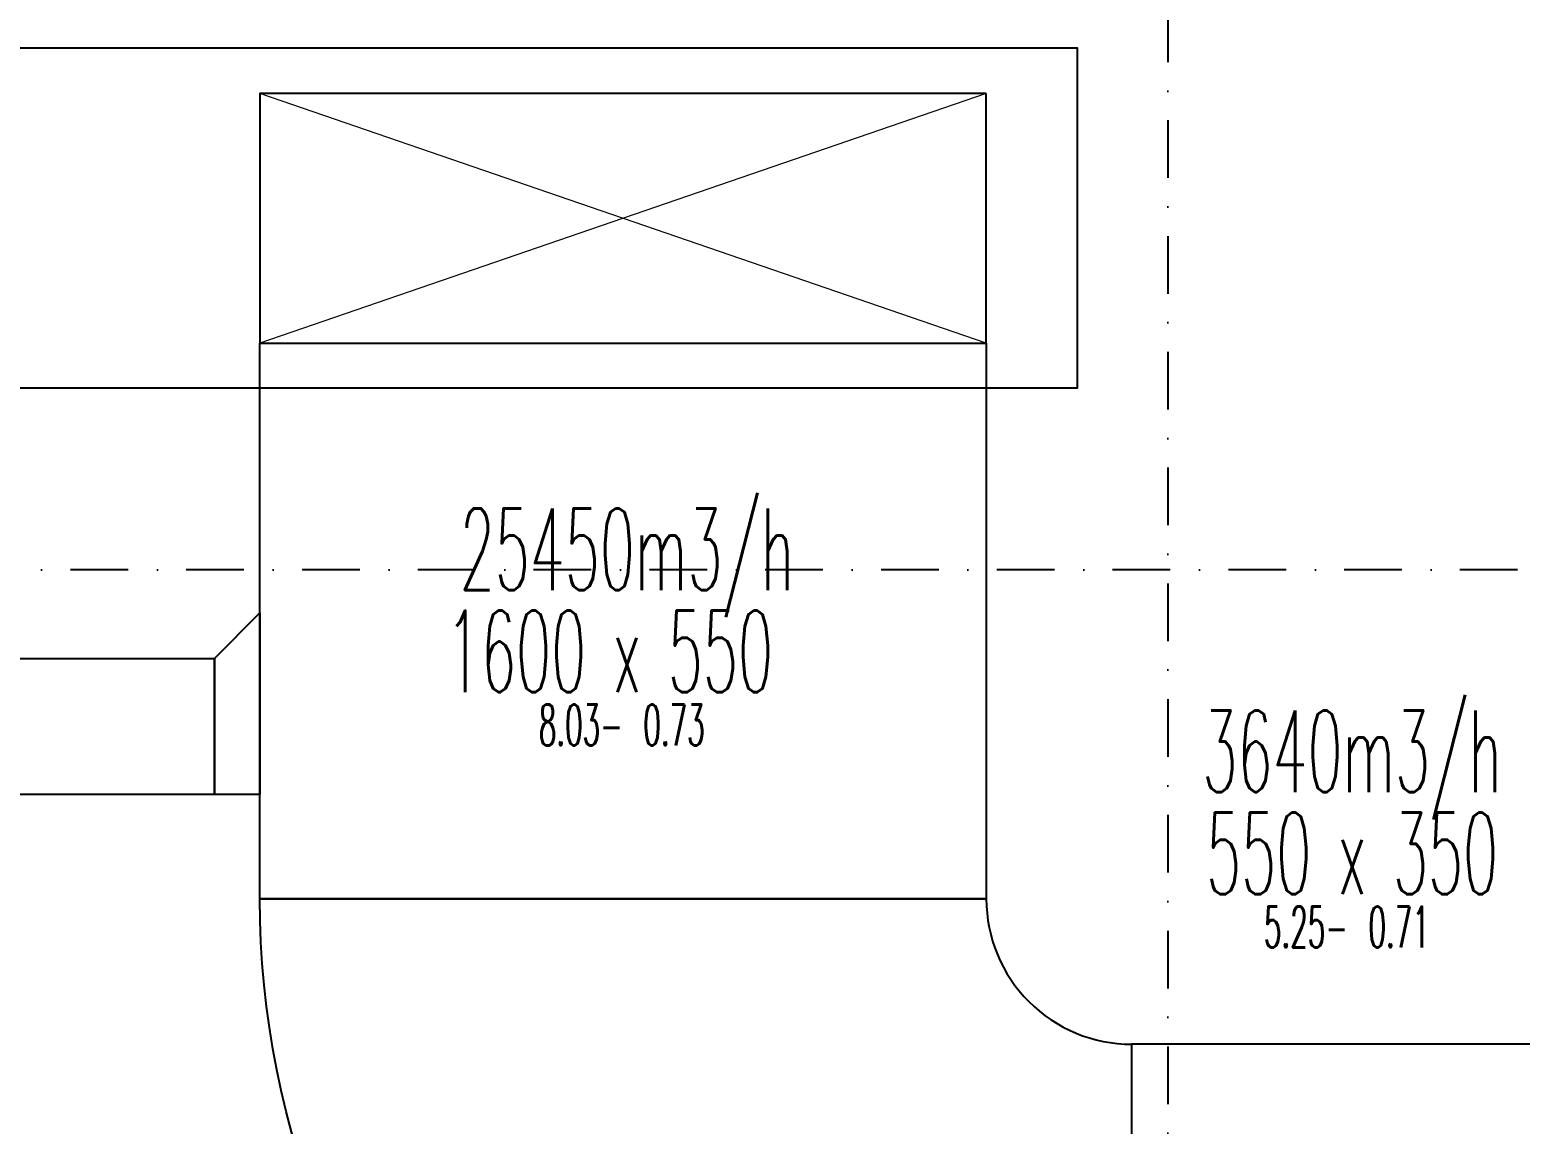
# Model space of a CAD drawing. Header units: inches. Extents: x -772 to 6765, y -813 to 4093.
# Drawn here: x 599.4 to 927.6, y 1577.9 to 1818.9 of the extents above; entities that cross this region are included whole.
import ezdxf
from ezdxf.enums import TextEntityAlignment as Align

# ---------------------------------------------------------------- set-up
doc = ezdxf.new("R2010")
doc.units = ezdxf.units.IN
doc.header["$MEASUREMENT"] = 0
doc.linetypes.add('DASHDOT', pattern=[25.4, 12.7, -6.35, 0, -6.35])
doc.layers.add('H_STR_Aks', color=250, linetype='DASHDOT')
doc.layers.add('MTY-UFLEME-KANALI', color=20, linetype='Continuous')
doc.layers.add('HIZ-PA', color=253, linetype='Continuous', lineweight=0, transparency=0.5)
doc.layers.add('MTY-UFLEME-KANALI-CAP', color=21, linetype='Continuous', lineweight=0)
doc.styles.add('CAP', font='simplxtw.shx', dxfattribs={"width": 0.65})

# ---------------------------------------------------------------- blocks, each defined once
blk = doc.blocks.new('*U170')
at = {"layer": 'MTY-UFLEME-KANALI'}
blk.add_lwpolyline([(0, 0), (160, 0), (160, 55), (0, 55)], close=True, dxfattribs=at)
at = {"layer": 'MTY-UFLEME-KANALI-CAP', "linetype": 'Continuous', "lineweight": 18, "ltscale": 100}
for p, q in [((0, 0), (160, 55)), ((0, 55), (160, 0))]:
    blk.add_line(p, q, dxfattribs=at)
blk = doc.blocks.new('*U230')
at = {"layer": 'HIZ-PA', "color": 3, "style": 'CAP', "width": 0.5}
blk.add_attdef('HIZ', text='', height=0.5, dxfattribs=at).set_placement((-0.049, -1.954), align=Align.BOTTOM_RIGHT)
blk.add_attdef('PA', text='', height=0.5, dxfattribs=at).set_placement((0.201, -1.954), align=Align.BOTTOM_LEFT)
at = {"layer": 'MTY-UFLEME-KANALI-CAP', "color": 7, "style": 'CAP', "width": 0.5}
for tag, p in [('DEBI', (0.001, -0.204)), ('X', (0.001, -1.454))]:
    blk.add_attdef(tag, text='', height=1, dxfattribs=at).set_placement(p, align=Align.BOTTOM_CENTER)
blk.add_attdef('A', text='', height=1, dxfattribs=at).set_placement((-0.499, -1.454), align=Align.BOTTOM_RIGHT)
blk.add_attdef('B', text='', height=1, dxfattribs=at).set_placement((0.501, -1.454), align=Align.BOTTOM_LEFT)
blk = doc.blocks.new('mekanik')
at = {"layer": 'MTY-UFLEME-KANALI', "color": 7}
blk.add_lwpolyline([(19740, 8655), (20100, 8655), (20100, 8580), (19740, 8580)], close=True, dxfattribs=at)
at = {"layer": 'MTY-UFLEME-KANALI'}
for points in [[(19920, 8589.9), (20080, 8589.9), (20080, 8467.52), (19920, 8467.52)], [(19920, 8530.49), (19920, 8490.49), (19910, 8490.49), (19910, 8520.49)], [(19910, 8490.49), (19764.94, 8490.49), (19764.94, 8520.49), (19910, 8520.49)], [(20327.02, 8275.52), (20327.02, 8435.52), (20112, 8435.52), (20112, 8275.52)]]:
    blk.add_lwpolyline(points, close=True, dxfattribs=at)
blk.add_lwpolyline([(20112, 8435.52), (20112, 8275.52, -0.414214), (19920, 8467.52), (20080, 8467.52, 0.414214)], format="xyb", close=True, dxfattribs=at)
at = {"layer": 'MTY-UFLEME-KANALI', "rotation": 180}
blk.add_blockref('*U170', (20080, 8644.9), dxfattribs=at)
at = {"layer": 'MTY-UFLEME-KANALI-CAP', "xscale": 18, "yscale": 18, "zscale": 18}
for p, values in [((20000.85, 8533.81), {'DEBI': '25450m3/h', 'X': 'x', 'A': '1600', 'B': '550', 'PA': '0.73', 'HIZ': '8.03-'}), ((20160.54, 8489.31), {'DEBI': '3640m3/h', 'X': 'x', 'A': '550', 'B': '350', 'PA': '0.71', 'HIZ': '5.25-'})]:
    blk.add_blockref('*U230', p, dxfattribs=at).add_auto_attribs(values)

msp = doc.modelspace()

# ---------------------------------------------------------------- linework, layer by layer
at = {"layer": 'H_STR_Aks'}
for p, q in [((850, 4043), (850, -712.77)), ((6664.51, 1700), (-659.05, 1700))]:
    msp.add_line(p, q, dxfattribs=at)

# ---------------------------------------------------------------- block references
msp.add_blockref('mekanik', (-19270, -6840))

doc.saveas('drawing.dxf')
